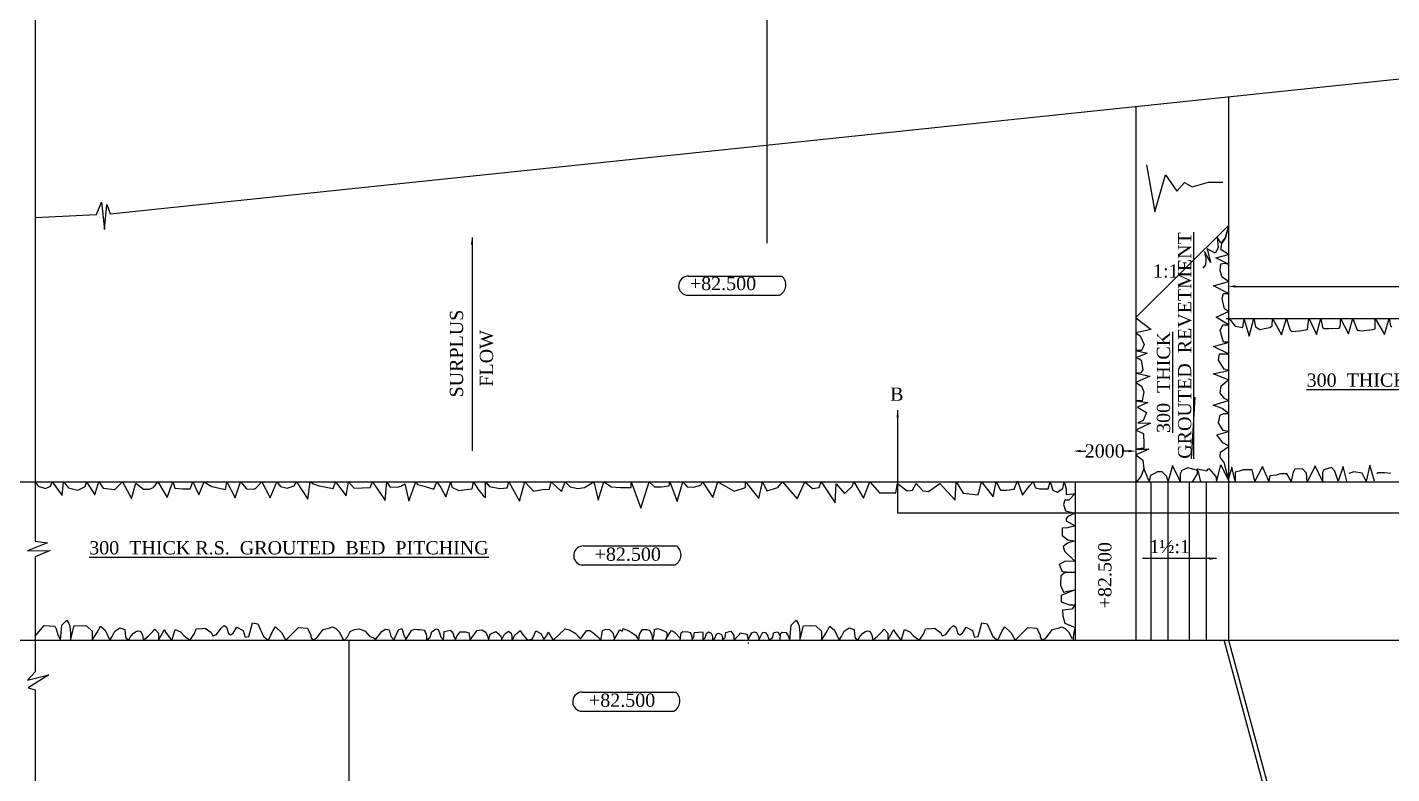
# Model space of a CAD drawing. Header units: millimetres. Extents: x 71701 to 922021, y 11212 to 550189.
# Drawn here: x 372996 to 582130, y 255449 to 369944 of the extents above; entities that cross this region are included whole.
import ezdxf

# ---------------------------------------------------------------- set-up
doc = ezdxf.new("R2010")
doc.units = ezdxf.units.MM
doc.header["$MEASUREMENT"] = 0
doc.header["$PDMODE"] = 66
doc.header["$PDSIZE"] = 170
for name, color, linetype in [('DIM', 5, 'Continuous'), ('DWG. LINE', 1, 'Continuous'), ('HATCH', 2, 'Continuous'), ('TEXT', 7, 'Continuous')]:
    doc.layers.add(name, color=color, linetype=linetype)
doc.styles.get("Standard").update_dxf_attribs({"font": 'TIMES.TTF', "height": 2030})
doc.dimstyles.get("Standard").update_dxf_attribs({"dimtxt": 2030, "dimasz": 1100, "dimexe": 0.18, "dimexo": 0.0625, "dimgap": 0.09, "dimtad": 0, "dimtih": 1, "dimtoh": 1, "dimdec": 1, "dimzin": 0, "dimdsep": 46, "dimtxsty": 'Standard', "dimcen": 0.09, "dimse1": 1, "dimse2": 1, "dimclrd": 5, "dimclre": 5, "dimclrt": 4, "dimadec": 0, "dimazin": 0, "dimtfac": 1, "dimtdec": 1, "dimtofl": 0, "dimtmove": 0, "dimatfit": 3, "dimfxl": 1, "dimtolj": 1, "dimtzin": 0, "dimarcsym": 0})

# ---------------------------------------------------------------- blocks, each defined once
blk = doc.blocks.new('*D26')
at = {"layer": 'Defpoints', "color": 0}
for p in [(533363, 304938), (542917, 304938), (542917, 304938)]:
    blk.add_point(p, dxfattribs=at)
at = {"layer": 'DIM', "color": 5, "lineweight": -2}
for p, q in [((534463, 304938), (535228, 304938)), ((541817, 304938), (541052, 304938))]:
    blk.add_line(p, q, dxfattribs=at)
at = {"layer": 'DIM', "color": 5}
for points in [[(534463, 305121), (534463, 304754), (533363, 304938)], [(541817, 305121), (541817, 304754), (542917, 304938)]]:
    blk.add_solid(points, dxfattribs=at)
at = {"layer": 'DIM', "color": 4, "insert": (538140, 304938), "char_height": 2030, "attachment_point": 5}
blk.add_mtext('\\A1;2000', dxfattribs=at)
blk = doc.blocks.new('*D32')
at = {"layer": 'Defpoints', "color": 0}
for p in [(557110, 330192), (653520, 330192), (653520, 330192)]:
    blk.add_point(p, dxfattribs=at)
at = {"layer": 'DIM', "color": 5, "lineweight": -2}
for p, q in [((558210, 330192), (601654, 330192)), ((652420, 330192), (608976, 330192))]:
    blk.add_line(p, q, dxfattribs=at)
at = {"layer": 'DIM', "color": 5}
for points in [[(558210, 330376), (558210, 330009), (557110, 330192)], [(652420, 330376), (652420, 330009), (653520, 330192)]]:
    blk.add_solid(points, dxfattribs=at)
at = {"layer": 'DIM', "color": 4, "insert": (605315, 330192), "char_height": 2030, "attachment_point": 5}
blk.add_mtext('\\A1;20000', dxfattribs=at)

msp = doc.modelspace()

# ---------------------------------------------------------------- linework, layer by layer
at = {"layer": 'DWG. LINE'}
for p, q in [((374186.15, 429154.62), (374186.15, 291137.01)), ((385686.02, 341343.65), (700147.47, 374236.31)), ((542916.74, 357789.98), (542916.74, 275953.96)), ((557110.33, 359264.76), (557110.33, 275916.85)), ((383603.33, 341246.13), (384384.34, 343131.66)), ((384384.34, 343131.66), (384807.39, 338937.97)), ((374186.15, 340756.29), (383603.33, 341246.13)), ((384807.39, 338937.97), (385197.89, 342741.55)), ((385197.89, 342741.55), (385686.02, 341343.65)), ((557110.33, 339526.73), (542916.74, 325402.62)), ((556780.29, 325257.6), (653519.83, 325257.6)), ((252971.17, 300196.64), (653519.83, 300196.64)), ((533628.32, 300196.64), (533628.32, 275953.96)), ((545273.1, 275953.96), (545273.1, 300196.64)), ((547864.26, 275953.96), (547864.26, 300196.64)), ((551103.63, 300196.64), (551103.63, 275953.96)), ((553739.67, 275953.96), (553739.67, 300196.64)), ((376089.38, 290867.26), (373045.49, 289641.12)), ((374186.15, 291137.01), (376089.38, 290867.26)), ((373045.49, 289641.12), (376506.69, 289690.17)), ((376506.69, 289690.17), (374186.15, 288709.26)), ((374186.15, 288709.26), (374186.15, 271075.36)), ((422292.58, 275953.96), (422292.58, 187650.07)), ((577723.07, 197441.41), (556437.77, 275953.96)), ((557110.33, 275953.96), (578427.49, 197441.41)), ((374186.15, 271075.36), (373034.36, 269825.41)), ((373034.36, 269825.41), (376315.31, 270603.16)), ((376315.31, 270603.16), (373117.78, 268603.24)), ((373117.78, 268603.24), (374186.15, 268297.69)), ((374186.15, 268297.69), (374186.15, 239633.71))]:
    msp.add_line(p, q, dxfattribs=at)
msp.add_lwpolyline([(252971.17, 275953.96), (653519.83, 275953.96)], dxfattribs=at)
at = {"layer": 'HATCH'}
for p, q in [((544542.17, 348823.39), (545800.11, 341659.32)), ((545800.11, 341659.32), (547435.43, 347315.16)), ((547435.43, 347315.16), (549196.55, 344801.45)), ((549196.55, 344801.45), (550391.6, 346121.15)), ((550391.6, 346121.15), (551523.74, 345492.72)), ((551523.74, 345492.72), (554039.62, 346183.99)), ((554039.62, 346183.99), (556241.02, 346183.99)), ((556626.65, 337475.66), (557110.33, 339377.02)), ((557110.33, 339377.02), (556655.69, 337709.53)), ((555913.94, 336875.78), (555357.62, 337755.85)), ((555357.62, 337755.85), (555543.06, 336134.67)), ((556655.69, 337709.53), (555913.94, 336875.78)), ((555969.51, 336120.15), (556096.7, 336776.72)), ((556096.7, 336776.72), (556626.65, 337475.66)), ((554337.72, 333865.02), (553443.91, 335555.18)), ((553443.91, 335555.18), (553619.53, 334422.64)), ((555079.47, 335300.92), (553859.75, 335979.13)), ((553859.75, 335979.13), (554337.72, 333865.02)), ((555543.06, 336134.67), (555079.47, 335300.92)), ((555185.18, 334595.2), (557110.33, 335103.51)), ((556011.91, 335802.45), (555969.51, 336120.15)), ((557110.33, 335103.51), (556011.91, 335802.45)), ((553603.56, 333481.52), (553156.54, 333018.93)), ((553619.53, 334422.64), (553603.56, 333481.52)), ((557110.33, 333599.74), (555185.18, 334595.2)), ((555821.12, 332583.11), (555927.11, 333642.1)), ((556117.9, 331608.84), (555821.12, 332583.11)), ((555927.11, 333642.1), (556563.06, 333769.18)), ((556563.06, 333769.18), (557110.33, 333599.74)), ((554824.98, 330285.28), (557110.33, 330973.44)), ((557110.33, 330973.44), (556117.9, 331608.84)), ((557110.33, 329099.2), (554824.98, 330285.28)), ((556118.07, 328336.73), (556330.05, 329099.2)), ((556330.05, 329099.2), (557110.33, 329099.2)), ((555203.74, 325465.93), (557110.33, 326367)), ((556499.63, 326748.24), (556118.07, 328336.73)), ((557110.33, 326367), (556499.63, 326748.24)), ((542916.74, 325393.47), (545279.53, 323600.67)), ((557110.33, 324301.04), (555203.74, 325465.93)), ((555839.68, 323432.66), (556242.45, 324301.04)), ((556242.45, 324301.04), (557110.33, 324301.04)), ((557236.21, 325257.6), (558111.72, 324099.27)), ((559323.21, 323872.31), (559506.57, 325154.7)), ((559474.65, 325257.6), (560305.72, 322578.57)), ((560305.72, 322578.57), (560986.04, 325257.6)), ((560986.04, 325257.6), (561250.05, 324009.05)), ((563788.56, 324151.09), (563879.95, 325257.6)), ((563879.95, 325257.6), (565244.56, 322761.28)), ((565244.56, 322761.28), (566026.42, 325257.6)), ((566026.42, 325257.6), (566527.28, 323600.03)), ((569240.22, 323593.27), (569436.19, 325257.6)), ((569473.76, 325216.51), (570611.01, 322801.94)), ((570611.01, 322801.94), (571250.72, 325257.6)), ((571250.72, 325257.6), (571524.88, 323917.92)), ((574219.15, 324029.57), (574300.39, 324354.22)), ((574300.39, 324354.22), (574300.39, 325257.6)), ((574300.39, 325257.6), (575518.87, 322944.03)), ((575518.87, 322944.03), (576178.88, 325257.6)), ((576178.88, 325257.6), (576822.85, 323503.08)), ((579594.9, 323685.69), (579594.9, 325257.6)), ((579594.9, 325257.6), (581041.42, 322802.48)), ((581041.42, 322802.48), (581731.9, 325257.6)), ((581731.9, 325257.6), (581955.29, 324141.66)), ((545279.53, 323600.67), (542916.74, 323098.68)), ((542916.74, 323098.68), (543556.96, 322596.7)), ((543556.96, 322596.7), (544202.92, 321270.02)), ((556369.64, 321632.38), (555839.68, 323432.66)), ((558111.72, 324099.27), (559323.21, 323872.31)), ((561250.05, 324009.05), (561940.53, 323603.24)), ((561940.53, 323603.24), (562905.16, 323806.15)), ((562905.16, 323806.15), (563473.79, 323897.46)), ((563473.79, 323897.46), (563788.56, 324151.09)), ((566527.28, 323600.03), (566828.59, 323298.98)), ((566828.59, 323298.98), (568036.93, 323380.14)), ((568036.93, 323380.14), (569240.22, 323593.27)), ((571524.88, 323917.92), (571778.73, 323715.01)), ((571778.73, 323715.01), (572469.21, 323735.3)), ((572469.21, 323735.3), (574077, 323816.52)), ((574077, 323816.52), (574219.15, 324029.57)), ((576822.85, 323503.08), (577553.94, 323391.48)), ((577553.94, 323391.48), (578295.19, 323482.79)), ((578295.19, 323482.79), (579219.2, 323574.09)), ((579219.2, 323574.09), (579594.9, 323685.69)), ((581955.29, 324141.66), (582129.82, 323997.34)), ((543772.28, 320373.62), (542916.74, 320373.62)), ((542916.74, 320373.62), (544669.46, 319979.2)), ((544669.46, 319979.2), (542916.74, 319226.23)), ((544202.92, 321270.02), (543772.28, 320373.62)), ((554822.17, 320954.62), (557217.56, 321632.38)), ((557110.33, 319866.89), (554822.17, 320954.62)), ((557217.56, 321632.38), (556369.64, 321632.38)), ((542916.74, 319226.23), (543385.21, 319124.34)), ((543385.21, 319124.34), (543740.37, 318882)), ((543740.37, 318882), (543965.6, 317393.32)), ((555564.81, 318892.61), (555734.39, 319866.89)), ((556433.93, 317494.74), (555564.81, 318892.61)), ((555734.39, 319866.89), (557110.33, 319866.89)), ((543653.74, 316943.25), (542916.74, 316871.97)), ((542916.74, 316871.97), (545057.08, 316449.91)), ((545057.08, 316449.91), (542916.74, 315461.38)), ((543965.6, 317393.32), (543653.74, 316943.25)), ((554759.28, 316795.81), (557110.33, 317282.95)), ((557110.33, 315885.07), (554759.28, 316795.81)), ((555967.42, 314965.75), (557110.33, 315885.07)), ((557110.33, 317282.95), (556433.93, 317494.74)), ((542916.74, 315461.38), (543800.95, 314874.98)), ((543800.95, 314874.98), (544146.12, 314012.8)), ((544146.12, 314012.8), (543887.24, 312633.31)), ((555840.24, 313800.86), (555967.42, 314965.75)), ((556497.38, 312996.03), (555840.24, 313800.86)), ((543887.24, 312633.31), (542916.74, 312633.31)), ((542916.74, 312633.31), (544750.17, 312374.66)), ((544750.17, 312374.66), (543153.76, 311684.91)), ((543153.76, 311684.91), (544534.44, 310865.84)), ((551973.08, 313226.88), (551406.97, 303759.28)), ((554780.71, 311973.69), (557110.33, 312693.81)), ((556137.39, 311444.2), (554780.71, 311973.69)), ((557110.33, 312693.81), (556497.38, 312996.03)), ((544016.68, 309615.68), (543240.05, 309270.81)), ((544534.44, 310865.84), (544016.68, 309615.68)), ((555565.04, 309262.67), (555819.42, 310469.92)), ((555819.42, 310469.92), (556391.77, 310724.08)), ((557110.33, 310724.08), (556137.39, 311444.2)), ((556391.77, 310724.08), (557110.33, 310724.08)), ((545181.63, 309227.7), (542916.74, 308149.97)), ((542916.74, 308149.97), (544102.98, 307632.67)), ((543240.05, 309270.81), (545181.63, 309227.7)), ((544102.98, 307632.67), (544146.12, 306037.63)), ((555311.66, 307451.5), (557110.33, 307938.64)), ((556265.58, 306201.89), (555311.66, 307451.5)), ((556285.78, 308076.6), (555565.04, 309262.67)), ((557110.33, 307938.64), (556285.78, 308076.6)), ((544146.12, 305391), (542916.74, 305218.56)), ((544146.12, 306037.63), (544146.12, 305391)), ((555884.02, 304782.84), (557219.5, 305693.57)), ((557219.5, 305693.57), (556265.58, 306201.89)), ((542916.74, 305218.56), (544879.61, 305218.56)), ((544879.61, 305218.56), (542916.74, 304339.56)), ((542916.74, 304339.56), (543979.93, 303534.73)), ((543979.93, 303534.73), (544128.32, 302221.58)), ((551406.97, 303759.28), (551406.97, 303759.28)), ((555841.62, 303999.18), (555884.02, 304782.84)), ((556456.37, 303173.17), (555841.62, 303999.18)), ((544128.32, 302221.58), (543661.96, 301035.51)), ((544965.91, 300302.75), (544123.69, 302262.58)), ((545141.53, 301211.57), (544965.91, 300302.75)), ((545356.18, 301309.05), (545141.53, 301211.57)), ((545765.95, 301504.02), (545356.18, 301309.05)), ((546253.78, 301737.97), (545765.95, 301504.02)), ((546936.74, 301737.97), (546253.78, 301737.97)), ((547600.19, 301094.59), (546936.74, 301737.97)), ((548517.31, 302712.79), (547873.38, 300302.75)), ((549695.59, 300302.75), (548517.31, 302712.79)), ((549949.26, 301952.54), (549695.59, 301465.13)), ((549695.59, 301465.13), (549695.59, 300302.75)), ((550866.38, 302381.46), (549949.26, 301952.54)), ((552407.92, 301972.04), (550866.38, 302381.46)), ((551588.68, 300196.64), (552353.21, 301437.92)), ((552353.21, 301437.92), (552353.21, 302200.4)), ((552353.21, 302200.4), (553773.48, 301903.88)), ((552407.92, 301972.04), (552802.01, 300196.64)), ((553773.48, 301903.88), (554082.17, 302241.25)), ((554082.17, 302241.25), (555163.28, 301034)), ((555290.47, 300196.64), (555947.61, 302834.29)), ((555947.61, 302834.29), (557219.5, 300196.64)), ((557219.5, 300196.64), (556456.37, 303173.17)), ((557602.74, 302459.08), (557049.61, 300548.96)), ((558136.54, 300302.75), (557602.74, 302459.08)), ((558741.45, 301873.5), (558136.54, 301698.03)), ((558136.54, 301698.03), (558136.54, 300302.75)), ((559385.39, 302068.46), (558741.45, 301873.5)), ((560751.31, 302048.97), (559385.39, 302068.46)), ((561141.58, 300302.75), (560751.31, 302048.97)), ((562312.37, 302575.37), (561141.58, 300302.75)), ((563314.93, 300302.75), (562312.37, 302575.37)), ((563471.03, 301156.21), (563314.93, 300302.75)), ((564407.66, 301234.2), (563471.03, 301156.21)), ((565071.11, 301448.66), (564407.66, 301234.2)), ((566066.28, 301448.66), (565071.11, 301448.66)), ((566729.73, 300302.75), (566066.28, 301448.66)), ((567002.92, 301702.11), (566729.73, 300302.75)), ((567295.62, 302189.52), (567002.92, 301702.11)), ((568446.89, 302228.51), (567295.62, 302189.52)), ((569071.32, 301546.14), (568446.89, 302228.51)), ((569188.39, 300181.4), (569071.32, 301546.14)), ((570378.7, 302676.93), (569188.39, 300181.4)), ((571529.98, 300302.75), (570378.7, 302676.93)), ((571725.11, 302053.05), (571529.98, 301663.12)), ((571529.98, 301663.12), (571529.98, 300302.75)), ((572876.39, 302403.98), (571725.11, 302053.05)), ((573403.25, 301858.08), (572876.39, 302403.98)), ((573910.59, 300302.75), (573403.25, 301858.08)), ((574710.63, 302579.45), (573910.59, 300302.75)), ((575240.26, 300302.75), (574710.63, 302579.45)), ((576333, 301778.53), (575571.99, 301486.09)), ((577620.87, 301564.07), (576333, 301778.53)), ((578210.95, 300302.75), (577620.87, 301564.07)), ((578757.32, 302753.78), (578210.95, 300302.75)), ((579479.31, 300302.75), (578757.32, 302753.78)), ((580064.7, 301603.5), (579850.06, 301428.03)), ((581020.85, 301603.5), (580064.7, 301603.5)), ((581996.51, 301506.02), (581020.85, 301603.5)), ((374186.15, 300196.64), (374653.52, 299560.4)), ((374653.52, 299560.4), (375765.72, 299207.63)), ((375765.72, 299207.63), (376542.49, 299542.76)), ((376542.49, 299542.76), (376807.3, 300196.64)), ((376807.3, 300196.64), (378343.2, 298149.3)), ((378343.2, 298149.3), (378537.39, 300196.64)), ((378537.39, 300196.64), (379314.17, 299313.46)), ((379314.17, 299313.46), (380726.49, 298943.05)), ((380726.49, 298943.05), (381874, 299489.85)), ((381874, 299489.85), (382068.19, 300196.64)), ((382068.19, 300196.64), (383374.59, 298237.5)), ((383374.59, 298237.5), (383939.51, 300283.59)), ((383939.51, 300283.59), (384621.18, 299250.01)), ((384621.18, 299250.01), (386427.13, 299024.46)), ((386427.13, 299024.46), (387584.07, 300196.64)), ((387584.07, 300196.64), (388966.76, 297671.17)), ((388966.76, 297671.17), (389643.99, 300039.44)), ((389643.99, 300039.44), (390800.93, 299080.85)), ((390800.93, 299080.85), (391675.69, 299080.85)), ((391675.69, 299080.85), (392324.7, 299334.59)), ((392324.7, 299334.59), (393001.94, 300196.64)), ((393001.94, 300196.64), (394441.05, 297812.14)), ((394441.05, 297812.14), (395287.59, 300196.64)), ((395287.59, 300196.64), (395626.21, 299250.01)), ((395626.21, 299250.01), (396811.37, 299137.24)), ((396811.37, 299137.24), (397940.09, 299137.24)), ((397940.09, 299137.24), (398391.58, 300196.64)), ((398391.58, 300196.64), (399294.55, 298235.04)), ((399294.55, 298235.04), (400084.66, 300196.64)), ((400084.66, 300196.64), (401263.58, 299500.07)), ((401263.58, 299500.07), (403351.71, 299048.97)), ((403351.71, 299048.97), (403492.8, 299584.65)), ((403492.8, 299584.65), (403605.67, 300196.64)), ((403605.67, 300196.64), (404847.26, 297752.06)), ((404847.26, 297752.06), (405665.59, 300196.64)), ((405665.59, 300196.64), (406596.78, 299161.74)), ((406596.78, 299161.74), (407725.5, 299105.36)), ((407725.5, 299105.36), (408035.9, 299246.32)), ((408035.9, 299246.32), (408938.88, 300196.64)), ((408938.88, 300196.64), (410236.91, 297780.25)), ((410236.91, 297780.25), (411252.76, 300196.64)), ((411252.76, 300196.64), (411817.12, 299528.26)), ((411817.12, 299528.26), (412832.96, 299274.52)), ((412832.96, 299274.52), (413905.25, 299584.65)), ((413905.25, 299584.65), (414272.08, 300196.64)), ((414272.08, 300196.64), (416021.6, 297554.71)), ((416021.6, 297554.71), (416332, 300196.64)), ((416332, 300196.64), (416868.14, 299922.97)), ((416868.14, 299922.97), (417714.68, 299584.65)), ((417714.68, 299584.65), (419859.25, 299218.13)), ((419859.25, 299218.13), (420226.09, 300196.64)), ((420226.09, 300196.64), (421862.73, 298090.39)), ((421862.73, 298090.39), (422229.56, 300196.64)), ((422229.56, 300196.64), (423090.33, 299249.75)), ((423090.33, 299249.75), (425573.51, 299362.52)), ((425573.51, 299362.52), (425883.91, 300196.64)), ((425883.91, 300196.64), (427859.17, 297360.77)), ((427859.17, 297360.77), (428084.91, 300196.64)), ((428084.91, 300196.64), (428564.62, 299475.3)), ((428564.62, 299475.3), (429693.34, 299418.91)), ((429693.34, 299418.91), (430229.48, 299531.69)), ((430229.48, 299531.69), (430850.28, 299898.2)), ((430850.28, 299898.2), (431499.29, 297248)), ((431499.29, 297248), (432571.58, 300196.64)), ((432571.58, 300196.64), (432797.32, 299813.62)), ((432797.32, 299813.62), (433841.39, 299531.69)), ((433841.39, 299531.69), (435308.73, 299108.78)), ((435308.73, 299108.78), (435788.43, 300196.64)), ((435788.43, 300196.64), (436399.48, 299334.75)), ((436399.48, 299334.75), (437133.15, 297896.87)), ((437133.15, 297896.87), (437923.25, 300196.64)), ((437923.25, 300196.64), (438064.34, 299419.33)), ((438064.34, 299419.33), (439136.63, 298911.85)), ((440321.78, 299052.81), (441196.54, 299137.4)), ((441196.54, 299137.4), (441365.85, 300196.64)), ((441365.85, 300196.64), (442099.52, 299024.62)), ((443228.24, 297812.29), (443228.24, 300196.64)), ((443228.24, 300196.64), (443849.04, 299503.91)), ((443849.04, 299503.91), (445401.03, 299221.98)), ((445401.03, 299221.98), (446529.75, 299278.36)), ((446529.75, 299278.36), (446811.93, 300196.64)), ((446811.93, 300196.64), (448420.36, 297248.42)), ((448420.36, 297248.42), (449266.9, 300196.64)), ((449266.9, 300196.64), (450593.14, 298770.88)), ((451947.61, 299024.62), (453048.11, 299081.01)), ((453048.11, 299081.01), (453302.07, 300196.64)), ((453302.07, 300196.64), (454901.26, 298745.21)), ((454901.26, 298745.21), (455465.62, 300196.64)), ((455465.62, 300196.64), (456199.29, 299450.05)), ((456199.29, 299450.05), (457384.45, 299196.31)), ((457384.45, 299196.31), (458400.3, 299365.47)), ((458400.3, 299365.47), (459811.2, 300196.64)), ((459811.2, 300196.64), (460516.65, 297391.92)), ((460516.65, 297391.92), (461391.41, 300196.64)), ((461391.41, 300196.64), (462520.13, 299450.05)), ((462520.13, 299450.05), (463931.03, 299365.47)), ((463931.03, 299365.47), (465539.45, 299337.28)), ((465539.45, 299337.28), (465539.45, 300196.64)), ((465539.45, 300196.64), (467035.01, 296179.59)), ((467035.01, 296179.59), (468333.04, 300196.64)), ((468333.04, 300196.64), (469123.14, 299450.05)), ((469123.14, 299450.05), (470195.43, 299450.05)), ((470195.43, 299450.05), (471380.58, 299619.22)), ((471380.58, 299619.22), (471493.46, 300196.64)), ((471493.46, 300196.64), (472609.26, 297194.88)), ((472609.26, 297194.88), (473455.8, 300196.64)), ((473455.8, 300196.64), (474161.25, 299450.37)), ((474161.25, 299450.37), (475092.44, 299422.18)), ((475092.44, 299422.18), (476221.16, 299704.11)), ((476221.16, 299704.11), (476503.34, 300196.64)), ((476503.34, 300196.64), (478083.55, 297843.33)), ((478083.55, 297843.33), (478845.44, 300196.64)), ((478845.44, 300196.64), (481328.62, 298773.72)), ((481328.62, 298773.72), (483078.14, 299337.6)), ((483078.14, 299337.6), (483078.14, 300196.64)), ((483078.14, 300196.64), (485109.84, 297645.98)), ((485109.84, 297645.98), (485674.2, 300196.64)), ((485674.2, 300196.64), (486371.42, 298865.88)), ((486371.42, 298865.88), (488040.25, 299361.58)), ((488040.25, 299361.58), (488761.9, 300196.64)), ((488761.9, 300196.64), (491017.08, 297604.07)), ((491017.08, 297604.07), (492189.77, 300196.64)), ((492189.77, 300196.64), (493362.46, 299181.33)), ((493362.46, 299181.33), (494354.74, 299361.58)), ((494354.74, 299361.58), (494670.46, 300196.64)), ((494670.46, 300196.64), (496835.43, 297018.23)), ((496835.43, 297018.23), (496970.74, 299902.36)), ((496970.74, 299902.36), (498233.64, 298415.23)), ((498729.78, 298865.88), (499419.06, 299491.95)), ((499419.06, 299491.95), (499676.95, 300196.64)), ((499676.95, 300196.64), (501165.37, 297739.26)), ((501165.37, 297739.26), (502157.64, 300196.64)), ((502157.64, 300196.64), (503600.96, 298550.42)), ((506126.75, 298550.42), (506393.15, 299947.42)), ((506393.15, 299947.42), (507885.79, 298865.88)), ((508697.65, 298956), (509238.89, 299947.42)), ((509238.89, 299947.42), (510276.27, 298865.88)), ((511133.24, 298730.68), (512847.17, 299947.42)), ((512847.17, 299947.42), (515210.44, 297422.97)), ((515210.44, 297422.97), (515390.85, 300196.64)), ((515390.85, 300196.64), (516428.23, 298504.52)), ((518728.51, 298234.13), (519269.75, 300196.64)), ((519269.75, 300196.64), (521028.79, 297918.68)), ((521028.79, 297918.68), (521479.82, 300196.64)), ((521479.82, 300196.64), (522156.38, 298955.16)), ((523103.55, 298955.16), (524276.24, 299090.35)), ((524276.24, 299090.35), (524772.38, 300397.23)), ((524772.38, 300397.23), (525539.14, 298189.06)), ((525539.14, 298189.06), (526621.62, 299631.13)), ((526621.62, 299631.13), (527184.41, 300196.64)), ((527184.41, 300196.64), (527546.01, 299295.3)), ((527546.01, 299295.3), (528130.13, 299128.55)), ((528130.13, 299128.55), (529465.28, 299128.55)), ((529465.28, 299128.55), (529799.07, 300196.64)), ((529799.07, 300196.64), (530188.48, 298934.01)), ((530828.24, 298628.3), (531718.34, 299211.93)), ((531718.34, 299211.93), (531940.86, 300196.64)), ((531940.86, 300196.64), (532246.83, 299128.55)), ((532246.83, 299128.55), (532246.83, 298267.01)), ((543661.96, 301035.51), (543026.01, 300196.64)), ((547873.38, 300302.75), (547600.19, 301094.59)), ((555163.28, 301034), (555290.47, 300196.64)), ((439136.63, 298911.85), (440321.78, 299052.81)), ((442099.52, 299024.62), (442889.62, 298150.62)), ((442889.62, 298150.62), (443228.24, 297812.29)), ((450593.14, 298770.88), (451947.61, 299024.62)), ((498233.64, 298415.23), (498729.78, 298865.88)), ((503600.96, 298550.42), (506126.75, 298550.42)), ((507885.79, 298865.88), (508697.65, 298956)), ((510276.27, 298865.88), (511133.24, 298730.68)), ((516428.23, 298504.52), (518728.51, 298234.13)), ((522156.38, 298955.16), (523103.55, 298955.16)), ((530188.48, 298934.01), (530828.24, 298628.3)), ((532043.98, 297422.29), (531800.67, 296724.68)), ((532615.24, 297390.58), (532043.98, 297422.29)), ((532246.83, 298267.01), (533276.01, 298405.97)), ((533628.32, 298453.54), (532615.24, 297390.58)), ((533276.01, 298405.97), (533628.32, 298453.54)), ((531800.67, 296724.68), (532128.61, 295783.97)), ((532128.61, 295783.97), (533628.32, 295423.05)), ((532488.3, 294885.53), (532244.98, 294610.72)), ((533628.32, 295423.05), (532488.3, 294885.53)), ((532430.45, 293189.9), (531601.9, 293105.42)), ((531601.9, 293105.42), (531618.81, 291990.37)), ((532244.98, 294610.72), (532244.98, 294219.63)), ((532244.98, 294219.63), (533628.32, 293494)), ((533628.32, 293494), (532430.45, 293189.9)), ((531618.81, 291990.37), (532464.27, 291348.37)), ((532449.38, 290836.1), (531756.1, 290312.36)), ((533546.47, 291162.53), (532449.38, 290836.1)), ((532464.27, 291348.37), (533546.47, 291162.53)), ((531756.1, 290312.36), (531992.83, 289602.79)), ((531992.83, 289602.79), (533628.32, 287980.89)), ((532066.55, 288060.44), (531159.03, 287540.19)), ((531159.03, 287540.19), (531620.23, 286469.94)), ((533628.32, 287980.89), (532066.55, 288060.44)), ((531411.94, 285786.17), (531382.31, 284368.02)), ((532066.55, 286291.57), (531411.94, 285786.17)), ((531620.23, 286469.94), (533628.32, 286321.3)), ((533628.32, 286321.3), (532066.55, 286291.57)), ((531382.31, 284368.02), (531813.75, 283297.77)), ((532156.08, 283100.81), (531441.96, 282803.52)), ((531441.96, 282803.52), (531486.6, 281837.33)), ((531813.75, 283297.77), (532423.72, 283431.55)), ((533628.32, 283639.66), (532156.08, 283100.81)), ((532423.72, 283431.55), (533628.32, 283639.66)), ((531486.6, 281837.33), (532751.17, 281376.53)), ((533095.95, 280698.05), (531692.94, 280531.73)), ((531692.94, 280531.73), (531740.5, 279676.39)), ((532751.17, 281376.53), (533628.32, 281376.53)), ((533628.32, 281376.53), (533095.95, 280698.05)), ((531740.5, 279676.39), (532049.64, 278535.95)), ((532049.64, 278535.95), (533628.32, 277894.44)), ((447362.67, 275953.96), (447686.87, 276629.53)), ((447686.87, 276629.53), (448163.65, 277105.82)), ((448163.65, 277105.82), (448526, 277410.65)), ((448526, 277410.65), (448831.13, 276915.31)), ((448831.13, 276915.31), (449674.35, 275953.96)), ((449674.35, 275953.96), (450444.33, 276142.26)), ((450444.33, 276142.26), (450661.95, 276610.48)), ((450661.95, 276610.48), (450967.09, 277372.55)), ((450967.09, 277372.55), (451691.78, 276972.46)), ((451691.78, 276972.46), (452175.93, 276090.49)), ((452149.49, 276057.98), (452645.33, 276667.63)), ((452645.33, 276667.63), (452855.11, 277182.03)), ((452855.11, 277182.03), (453598.88, 275953.96)), ((453598.88, 275953.96), (455421.8, 277662.5)), ((455421.8, 277662.5), (456108.35, 277529.14)), ((456108.35, 277529.14), (456947.48, 277014.74)), ((456947.48, 277014.74), (457785.72, 276146.32)), ((457785.72, 276146.32), (458759.22, 277414.82)), ((458759.22, 277414.82), (459236, 277395.77)), ((459236, 277395.77), (459674.63, 277110)), ((459674.63, 277110), (460399.33, 276519.39)), ((460399.33, 276519.39), (460895.17, 275953.96)), ((460895.17, 275953.96), (460990.53, 276443.19)), ((460990.53, 276443.19), (461181.24, 277433.88)), ((461181.24, 277433.88), (461677.08, 277624.39)), ((461677.08, 277624.39), (462230.15, 277567.24)), ((462230.15, 277567.24), (462725.99, 277071.89)), ((462725.99, 277071.89), (462878.56, 276538.44)), ((462878.56, 276538.44), (462916.7, 276271.72)), ((462916.7, 275953.96), (463565.11, 277090.94)), ((463565.11, 277090.94), (463813.04, 277529.14)), ((463813.04, 277529.14), (464251.67, 277319.57)), ((464251.67, 277319.57), (464341.91, 277720.52)), ((464341.91, 277720.52), (465276.39, 277320.44)), ((465276.39, 277320.44), (466210.87, 276710.78)), ((466210.87, 276710.78), (466744.86, 275953.96)), ((466744.86, 275953.96), (466840.21, 276863.2)), ((466840.21, 276863.2), (467297.92, 277549.06)), ((467297.92, 277549.06), (467946.33, 277549.06)), ((467946.33, 277549.06), (468404.03, 277396.65)), ((468404.03, 277396.65), (468747.31, 276748.88)), ((468747.31, 276748.88), (468785.45, 276158.28)), ((468823.6, 275953.96), (469090.59, 276825.09)), ((469090.59, 276825.09), (469147.8, 277568.11)), ((469147.8, 277568.11), (469567.36, 277720.52)), ((469567.36, 277720.52), (470120.42, 277568.11)), ((470120.42, 277568.11), (470978.62, 277187.08)), ((470806.98, 275953.96), (471302.83, 276748.88)), ((471054.9, 276634.57), (470806.98, 275953.96)), ((470978.62, 277187.08), (471054.9, 276634.57)), ((471302.83, 276748.88), (471722.39, 277415.7)), ((471722.39, 277415.7), (472180.09, 277148.97)), ((472180.09, 277148.97), (473057.36, 276234.49)), ((473057.36, 275953.96), (473227.51, 277063.82)), ((473227.51, 277063.82), (473479.29, 277249.16)), ((473479.29, 277249.16), (474221.39, 277222.68)), ((474221.39, 277222.68), (474605.69, 277116.78)), ((474605.69, 277116.78), (474804.47, 276759.34)), ((474804.47, 276759.34), (474830.97, 276203.33)), ((474830.97, 275953.96), (475162.26, 276481.33)), ((475162.26, 276481.33), (475255.03, 277103.54)), ((475255.03, 277103.54), (476487.44, 277235.92)), ((476487.44, 277235.92), (476553.7, 277037.35)), ((476553.7, 277037.35), (476553.7, 276256.28)), ((476553.7, 275953.96), (476911.49, 276269.52)), ((476553.7, 276256.28), (476553.7, 275953.96)), ((476911.49, 276269.52), (477083.77, 276971.15)), ((477083.77, 276971.15), (477401.81, 277196.21)), ((477401.81, 277196.21), (477839.12, 276997.63)), ((477839.12, 276997.63), (477984.89, 276706.39)), ((477984.89, 276706.39), (478024.64, 276375.43)), ((478024.64, 276375.43), (478024.64, 275953.96)), ((478024.64, 275953.96), (478382.44, 276256.28)), ((478382.44, 276256.28), (478647.48, 276852.01)), ((478647.48, 276852.01), (478939.01, 277010.87)), ((478939.01, 277010.87), (479389.57, 276785.82)), ((479389.57, 276785.82), (479495.59, 276587.24)), ((479495.59, 276587.24), (479561.85, 276348.95)), ((479561.85, 275953.96), (479959.4, 276362.19)), ((479561.85, 276348.95), (479561.85, 275953.96)), ((479959.4, 276362.19), (480052.16, 277116.78)), ((480052.16, 277116.78), (480847.27, 277328.59)), ((480847.27, 277328.59), (481271.33, 276679.91)), ((481271.33, 276679.91), (481284.58, 276110.66)), ((481284.58, 275953.96), (482152.83, 276798)), ((482152.83, 276798), (482272.1, 277036.29)), ((482272.1, 277036.29), (483332.23, 276850.95)), ((483332.23, 276850.95), (483358.74, 276652.38)), ((483358.74, 276652.38), (483491.26, 276096.37)), ((483491.26, 275953.96), (483756.29, 276572.95)), ((483756.29, 276572.95), (484061.08, 277036.29)), ((484061.08, 277036.29), (484445.38, 277208.39)), ((484445.38, 277208.39), (484776.68, 277089.25)), ((484776.68, 277089.25), (485068.22, 276506.76)), ((484776.68, 276566.31), (484776.68, 276566.31)), ((485068.22, 276506.76), (485134.47, 276241.99)), ((485134.47, 275953.96), (485492.27, 276639.14)), ((485134.47, 276241.99), (485134.47, 275953.96)), ((485492.27, 276639.14), (485757.31, 277155.44)), ((485757.31, 277155.44), (486168.11, 277089.25)), ((486168.11, 277089.25), (486366.89, 276798)), ((486366.89, 276798), (486525.91, 276572.95)), ((486525.91, 276572.95), (486698.18, 275953.96)), ((486698.18, 275953.96), (487228.25, 276347.89)), ((487228.25, 276347.89), (487427.03, 277102.48)), ((487427.03, 277102.48), (488049.86, 277208.39)), ((488049.86, 277208.39), (488394.41, 276546.47)), ((488394.41, 275953.96), (488428.87, 276903.35)), ((488428.87, 276903.35), (488680.65, 277141.65)), ((488680.65, 277141.65), (489316.74, 277115.17)), ((489316.74, 277115.17), (489555.27, 276718.02)), ((489555.27, 276718.02), (489860.23, 275953.96)), ((533476.43, 277324.22), (533309.97, 276468.88)), ((533309.97, 276468.88), (533309.97, 275953.96)), ((533628.32, 277894.44), (533476.43, 277324.22)), ((449288.28, 275953.96), (449307.91, 275935.13)), ((483491.26, 275573.43), (483491.26, 275431.03))]:
    msp.add_line(p, q, dxfattribs=at)
for points in [[(374186.15, 276551.64), (375596.63, 278168.58), (376336.55, 278145.48), (377238.33, 278076.18), (377446.43, 277683.5), (377677.65, 276782.63), (377677.65, 276782.63), (378070.74, 275953.96), (378278.84, 278260.98), (379065.01, 279000.15), (379342.48, 278468.87), (379527.46, 278076.18), (379619.95, 276990.52), (379643.07, 276158.95), (379643.07, 275953.96), (380174.89, 278122.38), (381284.77, 278191.68), (382047.81, 278122.38), (382949.59, 277290.81), (382949.59, 275953.96), (383666.39, 277059.82), (384198.21, 278099.28), (384915.01, 277452.51), (385652.63, 275953.96), (386009.56, 276494.66), (386415.17, 277321.26), (387193.94, 277807.5), (387924.03, 277564.38), (388021.38, 276916.06), (388070.05, 276478.45), (388167.4, 276219.12), (388556.78, 275953.96), (388751.47, 276413.61), (389205.76, 276964.69), (389562.69, 277207.81), (389935.85, 277353.68), (390276.57, 277337.47), (390438.81, 277110.56), (390633.5, 276770.19), (390698.4, 276397.41), (390779.52, 276073.25), (390779.52, 276073.25), (390957.99, 276105.66), (391525.84, 276527.07), (392304.61, 277305.05), (392547.97, 277613.01), (393083.38, 277029.52), (393115.83, 276429.82), (393115.83, 275953.96), (394024.39, 277596.8), (394202.86, 277175.39)], [(394202.86, 277175.39), (395136.56, 275907.34), (395644.13, 277565.03), (396454.29, 277213.99), (397000.91, 276628.92), (397352.3, 276346.14), (397615.85, 276170.62), (397723.22, 276063.35), (397859.87, 276014.6), (397996.52, 276014.6), (398650.51, 276970.21), (398865.25, 277672.29), (399808.7, 277748.9), (400238.18, 277758.65), (401155.71, 277105.33), (401458.3, 276588.52), (401985.4, 276803.04), (402727.23, 277768.4), (403166.48, 278207.2), (403537.39, 277904.92), (403830.22, 276978.56), (404123.05, 276734.78), (404572.06, 277027.32), (405099.15, 277953.68), (406104.53, 277427.11), (406416.88, 276403.25), (406953.73, 276491.01), (407491.52, 278592.33), (408355.05, 278422.23), (409206.42, 276514.66), (409924, 275953.96), (410021.29, 276040.8), (410641.58, 277353.02), (411042.94, 277972.67), (411942.95, 277134.32), (412611.88, 275953.96), (413745.73, 277057.84), (414542.9, 277854.2), (415942.8, 277776.51), (416448.32, 276727.64), (416448.32, 276378.02), (416759.41, 275953.96), (417342.7, 276222.63), (418353.75, 277582.27), (419385.44, 277834.66), (419763.08, 277988.99), (420312.37, 277748.92), (420793, 277234.48), (421033.32, 276754.33), (421290.8, 276188.44), (421462.45, 275953.96), (421616.94, 275953.96), (422063.25, 276445.66), (422492.38, 277251.63), (423144.67, 277577.44), (423909.29, 277695.26), (424784.73, 277335.15), (425385.52, 276614.92), (425763.16, 276392), (426020.64, 276323.41), (426295.29, 276117.63), (426415.45, 275953.96), (426355.37, 276035.79), (427325.21, 277249.4), (427857.34, 277609.51), (428458.13, 277523.77), (428664.12, 276717.81), (428818.61, 276409.15), (429213.41, 275953.96), (429402.23, 276409.15), (429882.86, 277506.63), (430414.99, 277712.4), (430706.8, 276734.96), (430947.12, 276117.63), (430947.12, 275953.96), (431901.81, 277402.71), (432348.11, 277608.49), (432811.58, 277557.05), (433189.22, 277557.05), (433532.52, 277505.6), (433841.5, 277471.3), (433978.83, 277196.94), (434116.15, 276853.97), (434201.97, 276528.16), (434201.97, 275953.96), (434734.1, 276373.83), (434991.58, 277214.08), (435609.54, 277694.23), (435970.01, 277557.05), (436193.17, 277076.9), (436278.99, 276699.64), (436278.99, 276699.64), (436433.48, 276339.53), (436639.47, 276116.61), (436789.75, 275953.96), (436862.62, 276511.01), (436914.11, 277248.38), (437806.72, 277454.16), (438029.87, 277299.82), (438304.51, 276785.38), (438338.84, 276613.9), (438476.17, 276356.68), (438579.16, 275953.96), (438870.97, 276579.6), (439334.44, 277231.23), (439488.93, 277214.08), (440192.71, 277231.23), (440656.18, 277059.75), (440759.17, 276511.01), (440810.67, 276099.46), (440810.67, 275953.96), (441935.14, 277423.35), (442690.42, 277526.23), (443256.88, 277148.98), (443548.69, 276548.79), (443668.85, 275953.96), (443943.5, 276874.61), (444801.77, 277251.86), (445145.08, 276977.49), (445694.37, 276360.16), (445694.37, 275953.96), (446123.51, 276857.46), (446775.79, 277303.31), (447170.6, 276994.64), (447273.59, 276548.79), (447290.76, 276051.5)], [(489860.23, 275953.96), (490068.33, 278260.98), (490854.49, 279000.15), (491131.96, 278468.87), (491316.95, 278076.18), (491409.44, 276990.52), (491432.56, 276158.95), (491432.56, 275953.96), (491964.38, 278122.38), (493074.26, 278191.68), (493837.3, 278122.38), (494739.08, 277290.81), (494739.08, 275953.96), (495455.88, 277059.82), (495987.7, 278099.28), (496704.5, 277452.51), (497442.11, 275953.96), (497799.05, 276494.66), (498204.66, 277321.26), (498983.43, 277807.5), (499713.52, 277564.38), (499810.87, 276916.06), (499859.54, 276478.45), (499956.89, 276219.12), (500346.27, 275953.96), (500540.96, 276413.61), (500995.24, 276964.69), (501352.18, 277207.81), (501725.34, 277353.68), (502066.05, 277337.47), (502228.3, 277110.56), (502422.99, 276770.19), (502487.89, 276397.41), (502569.01, 276073.25), (502569.01, 276073.25), (502747.48, 276105.66), (503315.33, 276527.07), (504094.1, 277305.05), (504337.46, 277613.01), (504872.87, 277029.52), (504905.31, 276429.82), (504905.31, 275953.96), (505813.88, 277596.8), (505992.35, 277175.39)], [(505992.35, 277175.39), (506926.05, 275907.34), (507433.62, 277565.03), (508243.78, 277213.99), (508790.39, 276628.92), (509141.79, 276346.14), (509405.34, 276170.62), (509512.71, 276063.35), (509649.36, 276014.6), (509786.01, 276014.6), (510440, 276970.21), (510654.74, 277672.29), (511598.19, 277748.9), (512027.67, 277758.65), (512945.2, 277105.33), (513247.79, 276588.52), (513774.88, 276803.04), (514516.72, 277768.4), (514955.96, 278207.2), (515326.88, 277904.92), (515619.71, 276978.56), (515912.54, 276734.78), (516361.54, 277027.32), (516888.63, 277953.68), (517894.02, 277427.11), (518206.37, 276403.25), (518743.22, 276491.01), (519281.01, 278592.33), (520144.54, 278422.23), (520995.9, 276514.66), (521713.48, 275953.96), (521810.78, 276040.8), (522431.06, 277353.02), (522832.42, 277972.67), (523732.44, 277134.32), (524401.37, 275953.96), (525535.22, 277057.84), (526332.39, 277854.2), (527732.29, 277776.51), (528237.81, 276727.64), (528237.81, 276378.02), (528548.9, 275953.96), (529132.19, 276222.63), (530143.23, 277582.27), (531174.93, 277834.66), (531552.56, 277988.99), (532101.86, 277748.92), (532582.49, 277234.48), (532822.81, 276754.33), (533080.29, 276188.44)], [(489430.34, 276926.02), (489467.14, 276782.63), (489467.14, 276782.63)]]:
    msp.add_lwpolyline(points, dxfattribs=at)
at = {"layer": 'TEXT'}
for p, q in [((474346.68, 331774.2), (488645.5, 331774.2)), ((473971.49, 328858.59), (488312, 328858.59)), ((458268.03, 290385.61), (472566.86, 290385.61)), ((457892.85, 287470.01), (472233.36, 287470.01)), ((458109.63, 267975.34), (472408.46, 267975.34)), ((457734.45, 265059.74), (472074.96, 265059.74))]:
    msp.add_line(p, q, dxfattribs=at)
for centre, radius, start, end in [((474304.89, 330297.63), 1477.16, 88.3788612, 256.9558132), ((487514.04, 330426.74), 1759.5, 296.9694084, 49.9797837), ((458226.25, 288909.05), 1477.16, 88.3788612, 256.9558132), ((471435.4, 289038.16), 1759.5, 296.9694084, 49.9797837), ((458067.84, 266498.78), 1477.16, 88.3788612, 256.9558132), ((471277, 266627.89), 1759.5, 296.9694084, 49.9797837)]:
    msp.add_arc(centre, radius, start, end, dxfattribs=at)

# ---------------------------------------------------------------- texts
for s, p in [('%%UGROUTED  REVETMENT', (551406.97, 303759.28)), ('SURPLUS', (439796.17, 313163.28)), ('FLOW', (444386.75, 314814.22)), ('%%U300  THICK', (548159.16, 307724.56)), ('+82.500', (539170.65, 280819.74))]:
    msp.add_text(s, height=2030, rotation=90, dxfattribs=at).set_placement(p)
for s, p in [('1:1', (545536.42, 331546.76)), ('+82.500', (474553.5, 329621.45)), ('%%U300  THICK  R.S.  GROUTED  BED  PITCHING', (569087.52, 314809.53)), ('B', (505261.24, 312656.11)), ('%%U300  THICK R.S.  GROUTED  BED  PITCHING', (382485.54, 289093.7)), ('1½:1', (545001.34, 289280.61)), ('+82.500', (459954.39, 288112.06)), ('+82.500', (459087.07, 265710.32))]:
    msp.add_text(s, height=2030, dxfattribs=at).set_placement(p)

# ---------------------------------------------------------------- dimensions: what is measured, and where the dimension line sits
at = {"layer": 'DIM'}
for p1, p2, text, picture, middle in [((557110.33, 330192.23), (653519.83, 330192.23), '20000', '*D32', (605315.08, 330192.23)), ((533362.94, 304937.57), (542916.74, 304937.57), '2000', '*D26', (538139.84, 304937.57))]:
    dim = msp.add_aligned_dim(p1=p1, p2=p2, distance=0, text=text, dimstyle='Standard', dxfattribs=at)
    dim.commit()
    dim.dimension.update_dxf_attribs({"geometry": picture, "text_midpoint": middle})

# ---------------------------------------------------------------- leaders
for points in [[(497759.24, 372695.22), (486331.43, 372695.22), (486331.43, 336831.96)], [(441163.68, 337722.64), (441163.68, 305001.56)], [(506393.15, 311202.12), (506393.15, 295423.05)], [(703261.23, 304994.44), (703261.23, 295423.05), (506393.15, 295423.05)], [(555298.59, 288447.86), (543907.01, 288447.86)]]:
    msp.add_leader(points, dimstyle='Standard', override={"dimgap": 0.09, "dimtad": 0}, dxfattribs=at)

doc.saveas('drawing.dxf')
